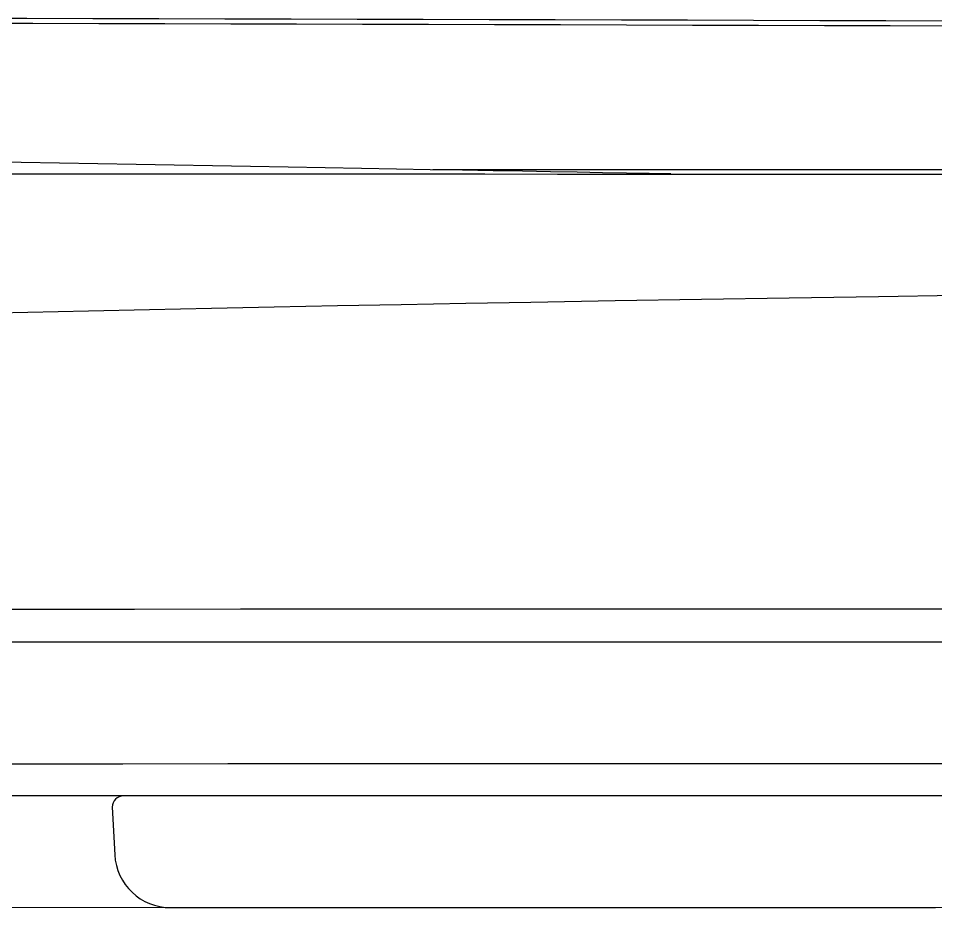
# Model space of a CAD drawing. Header units: millimetres. Extents: x 0 to 1800, y -67 to 2530.
# Drawn here: x 1269.16 to 1310.23, y 615.56 to 655.37 of the extents above; entities that cross this region are included whole.
import ezdxf

# ---------------------------------------------------------------- set-up
doc = ezdxf.new("R2010")
doc.units = ezdxf.units.MM
doc.layers.add('내부선 및 부속', color=4, linetype='Continuous')

msp = doc.modelspace()

# ---------------------------------------------------------------- linework, layer by layer
at = {"layer": '내부선 및 부속', "linetype": 'Continuous'}
for p, q in [((1269.541, 655.363), (1266.585, 655.371)), ((1269.816, 655.14), (1266.865, 655.148)), ((1272.497, 655.355), (1269.541, 655.363)), ((1272.767, 655.132), (1269.816, 655.14)), ((1275.454, 655.347), (1272.497, 655.355)), ((1275.718, 655.124), (1272.767, 655.132)), ((1278.411, 655.339), (1275.454, 655.347)), ((1278.669, 655.115), (1275.718, 655.124)), ((1281.369, 655.331), (1278.411, 655.339)), ((1281.621, 655.107), (1278.669, 655.115)), ((1284.326, 655.323), (1281.369, 655.331)), ((1284.573, 655.099), (1281.621, 655.107)), ((1287.284, 655.315), (1284.326, 655.323)), ((1287.525, 655.09), (1284.573, 655.099)), ((1290.243, 655.307), (1287.284, 655.315)), ((1290.478, 655.082), (1287.525, 655.09)), ((1293.201, 655.299), (1290.243, 655.307)), ((1293.431, 655.074), (1290.478, 655.082)), ((1296.16, 655.291), (1293.201, 655.299)), ((1296.384, 655.065), (1293.431, 655.074)), ((1299.119, 655.283), (1296.16, 655.291)), ((1299.337, 655.057), (1296.384, 655.065)), ((1302.078, 655.275), (1299.119, 655.283)), ((1302.29, 655.049), (1299.337, 655.057)), ((1305.037, 655.267), (1302.078, 655.275)), ((1305.244, 655.041), (1302.29, 655.049)), ((1307.997, 655.259), (1305.037, 655.267)), ((1308.198, 655.032), (1305.244, 655.041)), ((1310.957, 655.251), (1307.997, 655.259)), ((1311.152, 655.024), (1308.198, 655.032)), ((1269.291, 648.918), (1267.575, 648.946)), ((1271.005, 648.89), (1269.291, 648.918)), ((1272.718, 648.86), (1271.005, 648.89)), ((1274.43, 648.829), (1272.718, 648.86)), ((1276.14, 648.799), (1274.43, 648.829)), ((1267.415, 648.416), (1269.977, 648.414)), ((1269.977, 648.414), (1272.607, 648.413)), ((1272.607, 648.413), (1275.308, 648.411)), ((1275.308, 648.411), (1278.082, 648.409)), ((1277.851, 648.767), (1276.14, 648.799)), ((1279.557, 648.736), (1277.851, 648.767)), ((1278.082, 648.409), (1280.936, 648.408)), ((1281.246, 648.706), (1279.557, 648.736)), ((1282.904, 648.676), (1281.246, 648.706)), ((1284.52, 648.648), (1282.904, 648.676)), ((1286.085, 648.62), (1284.52, 648.648)), ((1287.593, 648.594), (1286.085, 648.62)), ((1289.04, 648.57), (1287.593, 648.594)), ((1290.073, 648.594), (1287.716, 648.594)), ((1290.421, 648.546), (1289.04, 648.57)), ((1292.43, 648.594), (1290.073, 648.594)), ((1291.737, 648.524), (1290.421, 648.546)), ((1292.988, 648.502), (1291.737, 648.524)), ((1294.788, 648.594), (1292.43, 648.594)), ((1294.178, 648.482), (1292.988, 648.502)), ((1295.309, 648.462), (1294.178, 648.482)), ((1297.146, 648.594), (1294.788, 648.594)), ((1296.386, 648.443), (1295.309, 648.462)), ((1297.408, 648.425), (1296.386, 648.443)), ((1299.504, 648.594), (1297.146, 648.594)), ((1298.374, 648.408), (1297.408, 648.425)), ((1301.862, 648.593), (1299.504, 648.594)), ((1304.22, 648.593), (1301.862, 648.593)), ((1306.578, 648.593), (1304.22, 648.593)), ((1308.937, 648.592), (1306.578, 648.593)), ((1311.296, 648.592), (1308.937, 648.592)), ((1280.936, 648.408), (1283.876, 648.407)), ((1283.876, 648.407), (1286.912, 648.405)), ((1286.912, 648.405), (1290.051, 648.403)), ((1290.051, 648.403), (1293.295, 648.402)), ((1293.295, 648.402), (1296.639, 648.4)), ((1296.639, 648.4), (1300.083, 648.398)), ((1300.083, 648.398), (1303.624, 648.396)), ((1303.624, 648.396), (1307.259, 648.393)), ((1307.259, 648.393), (1310.986, 648.391)), ((1295.883, 642.717), (1292.106, 642.652)), ((1299.739, 642.782), (1295.883, 642.717)), ((1303.668, 642.845), (1299.739, 642.782)), ((1307.664, 642.907), (1303.668, 642.845)), ((1311.723, 642.968), (1307.664, 642.907)), ((1272.297, 642.264), (1269.581, 642.204)), ((1275.039, 642.323), (1272.297, 642.264)), ((1277.809, 642.381), (1275.039, 642.323)), ((1280.61, 642.437), (1277.809, 642.381)), ((1283.443, 642.493), (1280.61, 642.437)), ((1286.306, 642.547), (1283.443, 642.493)), ((1289.195, 642.6), (1286.306, 642.547)), ((1292.106, 642.652), (1289.195, 642.6)), ((1269.581, 642.204), (1266.889, 642.142)), ((1265.496, 628.922), (1269.83, 628.924)), ((1269.83, 628.924), (1274.361, 628.926)), ((1274.361, 628.926), (1279.105, 628.928)), ((1279.105, 628.928), (1284.06, 628.93)), ((1284.06, 628.93), (1289.233, 628.931)), ((1289.233, 628.931), (1294.623, 628.933)), ((1294.623, 628.933), (1300.228, 628.934)), ((1300.228, 628.934), (1306.05, 628.936)), ((1306.05, 628.936), (1312.09, 628.937)), ((1270.849, 627.443), (1266.542, 627.443)), ((1275.349, 627.443), (1270.849, 627.443)), ((1280.062, 627.443), (1275.349, 627.443)), ((1284.984, 627.443), (1280.062, 627.443)), ((1290.124, 627.443), (1284.984, 627.443)), ((1285.231, 627.443), (1285.231, 627.443)), ((1286.231, 627.443), (1286.231, 627.443)), ((1295.478, 627.443), (1290.124, 627.443)), ((1301.047, 627.443), (1295.478, 627.443)), ((1306.832, 627.443), (1301.047, 627.443)), ((1304.429, 627.443), (1304.429, 627.443)), ((1305.429, 627.443), (1305.429, 627.443)), ((1312.834, 627.443), (1306.832, 627.443)), ((1265.086, 621.998), (1269.353, 621.999)), ((1269.353, 621.999), (1273.838, 622.001)), ((1273.838, 622.001), (1278.544, 622.003)), ((1278.544, 622.003), (1283.469, 622.005)), ((1283.469, 622.005), (1288.61, 622.006)), ((1288.61, 622.006), (1293.965, 622.008)), ((1293.965, 622.008), (1299.533, 622.01)), ((1299.533, 622.01), (1305.314, 622.012)), ((1305.314, 622.012), (1311.311, 622.013)), ((1270.074, 620.556), (1265.823, 620.556)), ((1274.538, 620.556), (1270.074, 620.556)), ((1279.196, 620.556), (1274.538, 620.556)), ((1284.181, 620.556), (1279.196, 620.556)), ((1289.377, 620.556), (1284.181, 620.556)), ((1294.734, 620.556), (1289.377, 620.556)), ((1300.251, 620.556), (1294.734, 620.556)), ((1305.929, 620.556), (1300.251, 620.556)), ((1311.769, 620.556), (1305.929, 620.556)), ((1273.366, 620.056), (1273.478, 617.925)), ((1275.975, 615.556), (1284.585, 615.556)), ((1284.585, 615.556), (1309.807, 615.556)), ((1309.807, 615.556), (1310.227, 615.556))]:
    msp.add_line(p, q, dxfattribs=at)
at = {"layer": '내부선 및 부속', "lineweight": 18}
msp.add_line((1215.73, 615.556), (1595.73, 615.556), dxfattribs=at)
at = {"layer": '내부선 및 부속', "linetype": 'Continuous'}
for centre, radius, start, end in [((1273.866, 620.056), 0.5, 90, 180), ((1275.975, 618.056), 2.5, 183, 270)]:
    msp.add_arc(centre, radius, start, end, dxfattribs=at)

doc.saveas('drawing.dxf')
